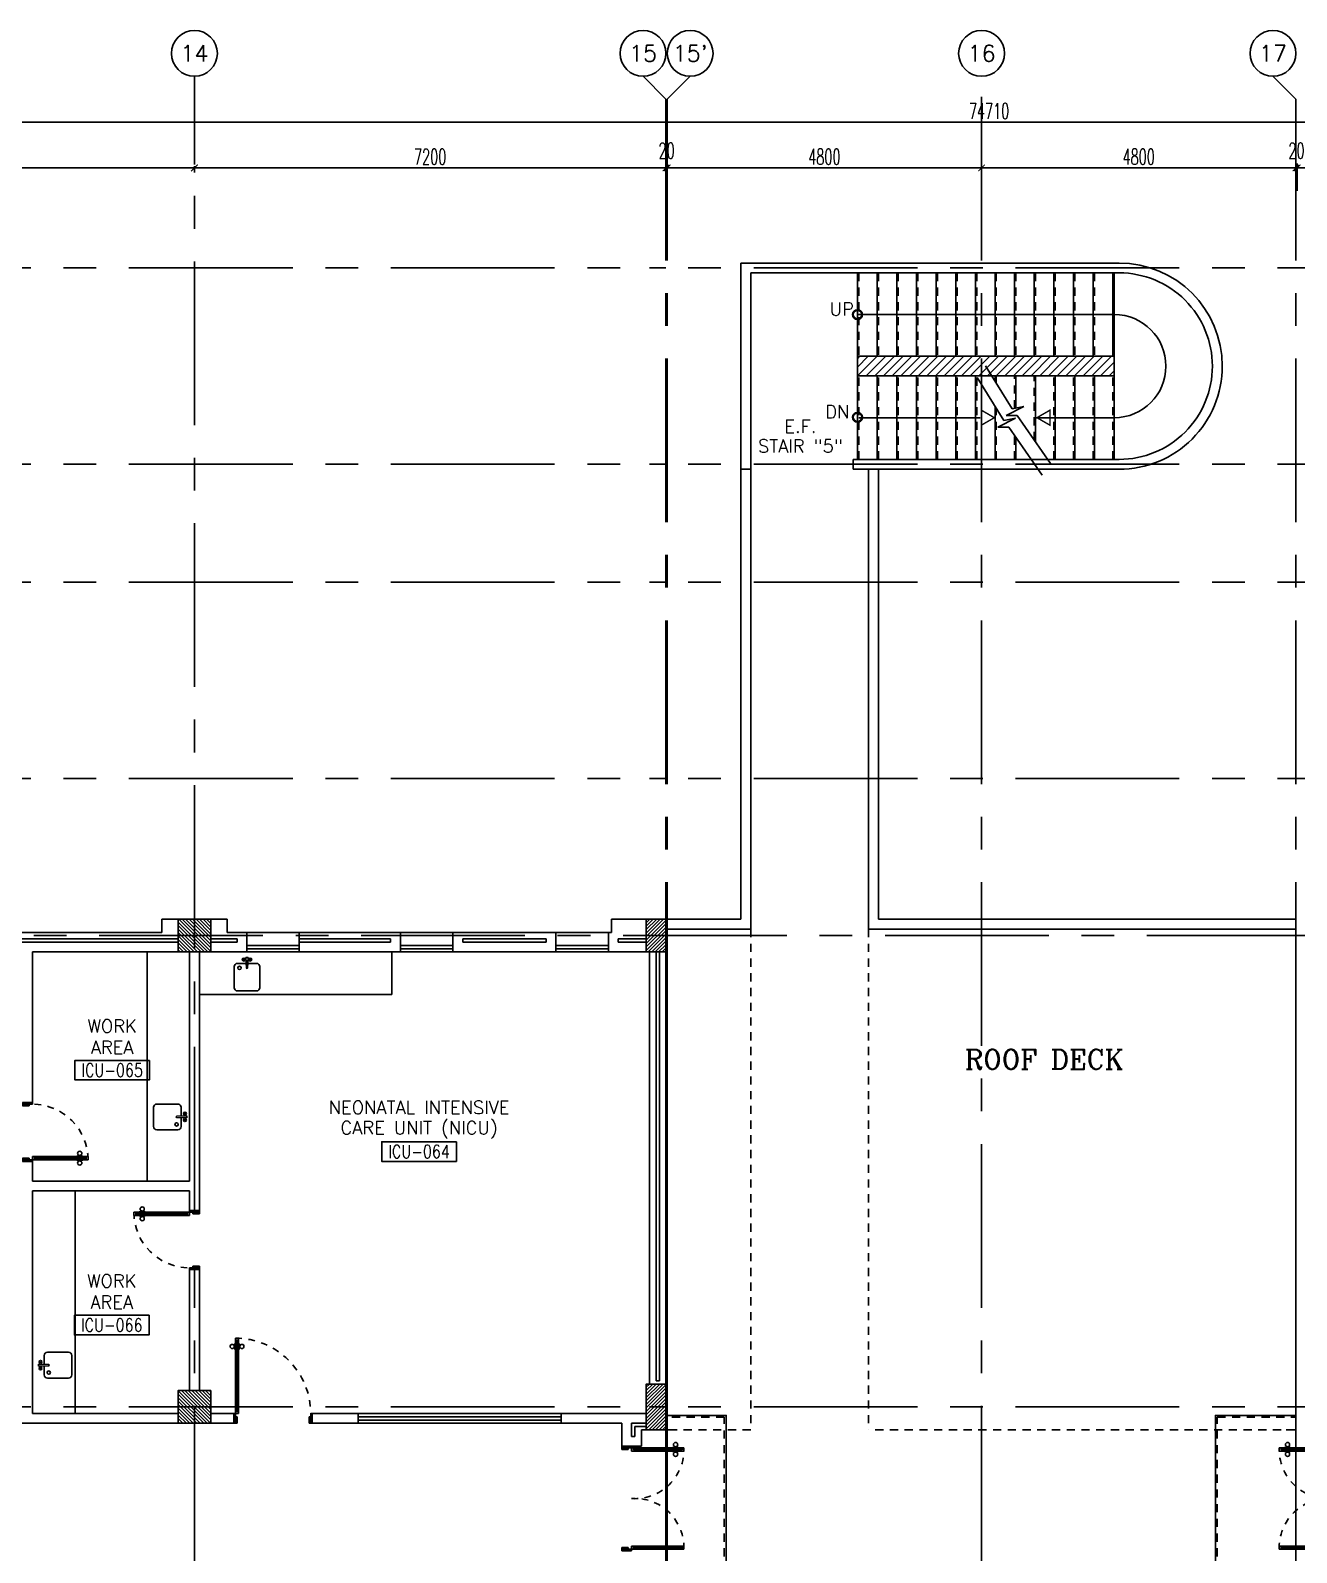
# Model space of a CAD drawing. Extents: x 276011.4 to 276105.3, y 57291.9 to 57371.4.
# Drawn here: x 276043.07 to 276062.41, y 57348.16 to 57371.41 of the extents above; entities that cross this region are included whole.
import ezdxf
from ezdxf.enums import TextEntityAlignment as Align

# ---------------------------------------------------------------- set-up
doc = ezdxf.new("R2010")
doc.units = 0
doc.header["$MEASUREMENT"] = 0
doc.header["$PDMODE"] = 34
for name, pattern in [('CENTERX2', [4, 2.5, -0.5, 0.5, -0.5]), ('HIDDEN', [0.375, 0.25, -0.125]), ('HIDDEN2', [0.1875, 0.125, -0.0625])]:
    doc.linetypes.add(name, pattern=pattern)
doc.layers.get('0').update_dxf_attribs({"linetype": 'CONTINUOUS'})
doc.layers.get('DEFPOINTS').update_dxf_attribs({"linetype": 'CONTINUOUS'})
for name, color, linetype in [('AX-CR', 2, 'CONTINUOUS'), ('AX-DIM', 4, 'CONTINUOUS'), ('AX-TXT', 2, 'CONTINUOUS'), ('AXES', 11, 'CENTERX2'), ('COL', 5, 'CONTINUOUS'), ('DOOR', 7, 'CONTINUOUS'), ('HAT', 8, 'CONTINUOUS'), ('Hatch', 11, 'CONTINUOUS'), ('HIDDEN', 9, 'HIDDEN2'), ('INSUL', 4, 'CONTINUOUS'), ('NON-MEDICAL', 5, 'CONTINUOUS'), ('RM-BOX', 4, 'CONTINUOUS'), ('RM-NAME', 2, 'CONTINUOUS'), ('RM-NO', 2, 'CONTINUOUS'), ('ROOF', 7, 'CONTINUOUS'), ('STR', 5, 'CONTINUOUS'), ('WALL', 2, 'CONTINUOUS'), ('WIN', 3, 'CONTINUOUS')]:
    doc.layers.add(name, color=color, linetype=linetype)
doc.styles.add('ROMANC', font='romanc', dxfattribs={"height": 0.1})
doc.styles.add('ROMANS', font='ROMANS.shx', dxfattribs={"width": 0.6})
doc.dimstyles.new('STANDARD in', dxfattribs={"dimtxt": 0.24, "dimasz": 0.1, "dimexe": 0.07, "dimexo": 0.05, "dimgap": 0.05, "dimtad": 1, "dimdec": 0, "dimlfac": 1000, "dimzin": 0, "dimdsep": 46, "dimtxsty": 'ROMANS', "dimblk": 'ARCHTICK', "dimcen": 0.05, "dimdle": 0.05, "dimclrd": 4, "dimclre": 4, "dimclrt": 2, "dimadec": 0, "dimazin": 0, "dimtfac": 1, "dimtdec": 0, "dimtmove": 2, "dimatfit": 3, "dimfxl": 0, "dimtolj": 1, "dimtzin": 0, "dimarcsym": 0})

# ---------------------------------------------------------------- blocks, each defined once
blk = doc.blocks.new('*X584')
at = {"color": 0}
for p, q in [((80579, 169940), (81029, 170390)), ((80579, 169993), (80976, 170390)), ((80579, 170046), (80923, 170390)), ((80579, 170099), (80870, 170390)), ((80579, 170152), (80817, 170390)), ((80579, 170205), (80764, 170390)), ((80579, 170258), (80711, 170390)), ((80579, 170311), (80658, 170390)), ((80579, 170364), (80605, 170390)), ((80582, 169890), (81079, 170387)), ((80635, 169890), (81079, 170334)), ((80688, 169890), (81079, 170281)), ((80741, 169890), (81079, 170228)), ((80794, 169890), (81079, 170175)), ((80847, 169890), (81079, 170122)), ((80900, 169890), (81079, 170069)), ((80953, 169890), (81079, 170016)), ((81006, 169890), (81079, 169963)), ((81059, 169890), (81079, 169910))]:
    blk.add_line(p, q, dxfattribs=at)
blk = doc.blocks.new('*X583')
at = {"color": 0}
for p, q in [((80579, 177099), (81070, 177590)), ((80579, 177152), (81017, 177590)), ((80579, 177205), (80964, 177590)), ((80579, 177258), (80911, 177590)), ((80579, 177311), (80858, 177590)), ((80579, 177364), (80804, 177590)), ((80579, 177417), (80751, 177590)), ((80579, 177471), (80698, 177590)), ((80579, 177524), (80645, 177590)), ((80579, 177577), (80592, 177590)), ((80623, 177090), (81079, 177546)), ((80676, 177090), (81079, 177493)), ((80729, 177090), (81079, 177440)), ((80782, 177090), (81079, 177387)), ((80835, 177090), (81079, 177334)), ((80888, 177090), (81079, 177281)), ((80941, 177090), (81079, 177228)), ((80994, 177090), (81079, 177175)), ((81047, 177090), (81079, 177122))]:
    blk.add_line(p, q, dxfattribs=at)
blk = doc.blocks.new('COL50')
at = {"layer": 'COL'}
blk.add_lwpolyline([(-250, 250), (-250, -250), (250, -250), (250, 250)], close=True, dxfattribs=at)
blk = doc.blocks.new('AXU')
at = {"layer": 'AX-CR'}
blk.add_circle((0, 350), 350, dxfattribs=at)
at = {"layer": 'AX-TXT', "style": 'ROMANS'}
blk.add_attdef('AX', text='', height=250, dxfattribs=at).set_placement((0, 350), align=Align.MIDDLE)
blk = doc.blocks.new('RM1')
at = {"layer": 'RM-BOX'}
blk.add_lwpolyline([(570, -200), (-570, -200), (-570, -500), (570, -500)], close=True, dxfattribs=at)
at = {"layer": 'RM-NAME', "style": 'ROMANS'}
for tag, p in [('ROOMNAME1', (0, 324)), ('ROOMNAME2', (0, 0))]:
    blk.add_attdef(tag, text='', height=200, dxfattribs=at).set_placement(p, align=Align.MIDDLE)
at = {"layer": 'RM-NO', "style": 'ROMANS', "width": 0.8}
blk.add_attdef('ROOMNO', text='', height=200, dxfattribs=at).set_placement((0, -350), align=Align.MIDDLE)
blk = doc.blocks.new('_ARCHTICK')
at = {"color": 0, "linetype": 'ByBlock', "const_width": 0.15}
blk.add_lwpolyline([(-0.5, -0.5), (0.5, 0.5)], dxfattribs=at)
blk = doc.blocks.new('*D649')
at = {"layer": 'AX-DIM', "color": 4, "lineweight": -2, "ltscale": 0.3}
for p, q in [((276038.375, 57369.361), (276038.375, 57369.381)), ((276045.575, 57369.361), (276045.575, 57369.381)), ((276038.325, 57369.311), (276045.625, 57369.311))]:
    blk.add_line(p, q, dxfattribs=at)
at = {"layer": 'DEFPOINTS', "color": 0, "ltscale": 0.3}
for p in [(276038.375, 57369.311), (276045.575, 57369.311), (276045.575, 57369.311)]:
    blk.add_point(p, dxfattribs=at)
at = {"layer": 'AX-DIM', "color": 4, "lineweight": -2, "ltscale": 0.3, "xscale": 0.1, "yscale": 0.1, "zscale": 0.1, "rotation": 180}
blk.add_blockref('_ARCHTICK', (276038.375, 57369.311), dxfattribs=at)
at = {"layer": 'AX-DIM', "color": 4, "lineweight": -2, "ltscale": 0.3, "xscale": 0.1, "yscale": 0.1, "zscale": 0.1}
blk.add_blockref('_ARCHTICK', (276045.575, 57369.311), dxfattribs=at)
at = {"layer": 'AX-DIM', "color": 2, "ltscale": 0.3, "insert": (276041.975, 57369.481), "char_height": 0.24, "attachment_point": 5, "style": 'ROMANS'}
blk.add_mtext('\\A1;7200', dxfattribs=at)
blk = doc.blocks.new('*D650')
at = {"layer": 'AX-DIM', "color": 4, "lineweight": -2, "ltscale": 0.3}
for p, q in [((276045.525, 57369.311), (276052.825, 57369.311)), ((276045.575, 57369.337), (276045.575, 57369.241)), ((276052.775, 57369.337), (276052.775, 57369.241))]:
    blk.add_line(p, q, dxfattribs=at)
at = {"layer": 'DEFPOINTS', "color": 0, "ltscale": 0.3}
for p in [(276045.575, 57369.387), (276052.775, 57369.387), (276052.775, 57369.311)]:
    blk.add_point(p, dxfattribs=at)
at = {"layer": 'AX-DIM', "color": 4, "lineweight": -2, "ltscale": 0.3, "xscale": 0.1, "yscale": 0.1, "zscale": 0.1, "rotation": 180}
blk.add_blockref('_ARCHTICK', (276045.575, 57369.311), dxfattribs=at)
at = {"layer": 'AX-DIM', "color": 4, "lineweight": -2, "ltscale": 0.3, "xscale": 0.1, "yscale": 0.1, "zscale": 0.1}
blk.add_blockref('_ARCHTICK', (276052.775, 57369.311), dxfattribs=at)
at = {"layer": 'AX-DIM', "color": 2, "ltscale": 0.3, "insert": (276049.175, 57369.481), "char_height": 0.24, "attachment_point": 5, "style": 'ROMANS'}
blk.add_mtext('\\A1;7200', dxfattribs=at)
blk = doc.blocks.new('*D651')
at = {"layer": 'AX-DIM', "color": 4, "lineweight": -2, "ltscale": 0.3}
for p, q in [((276020.355, 57365.405), (276020.355, 57370.081)), ((276095.065, 57357.883), (276095.065, 57370.081)), ((276020.305, 57370.011), (276095.115, 57370.011))]:
    blk.add_line(p, q, dxfattribs=at)
at = {"layer": 'DEFPOINTS', "color": 0, "ltscale": 0.3}
for p in [(276095.065, 57370.011), (276020.355, 57365.355), (276095.065, 57357.833)]:
    blk.add_point(p, dxfattribs=at)
at = {"layer": 'AX-DIM', "color": 4, "lineweight": -2, "ltscale": 0.3, "xscale": 0.1, "yscale": 0.1, "zscale": 0.1, "rotation": 180}
blk.add_blockref('_ARCHTICK', (276020.355, 57370.011), dxfattribs=at)
at = {"layer": 'AX-DIM', "color": 4, "lineweight": -2, "ltscale": 0.3, "xscale": 0.1, "yscale": 0.1, "zscale": 0.1}
blk.add_blockref('_ARCHTICK', (276095.065, 57370.011), dxfattribs=at)
at = {"layer": 'AX-DIM', "color": 2, "ltscale": 0.3, "insert": (276057.71, 57370.181), "char_height": 0.24, "attachment_point": 5, "style": 'ROMANS'}
blk.add_mtext('\\A1;74710', dxfattribs=at)
blk = doc.blocks.new('*D674')
at = {"layer": 'AX-DIM', "color": 4, "lineweight": -2, "ltscale": 0.3}
for p, q in [((276062.415, 57368.961), (276062.415, 57369.381)), ((276069.615, 57368.961), (276069.615, 57369.381)), ((276062.365, 57369.311), (276069.665, 57369.311))]:
    blk.add_line(p, q, dxfattribs=at)
at = {"layer": 'DEFPOINTS', "color": 0, "ltscale": 0.3}
for p in [(276069.615, 57369.311), (276062.415, 57368.911), (276069.615, 57368.911)]:
    blk.add_point(p, dxfattribs=at)
at = {"layer": 'AX-DIM', "color": 4, "lineweight": -2, "ltscale": 0.3, "xscale": 0.1, "yscale": 0.1, "zscale": 0.1, "rotation": 180}
blk.add_blockref('_ARCHTICK', (276062.415, 57369.311), dxfattribs=at)
at = {"layer": 'AX-DIM', "color": 4, "lineweight": -2, "ltscale": 0.3, "xscale": 0.1, "yscale": 0.1, "zscale": 0.1}
blk.add_blockref('_ARCHTICK', (276069.615, 57369.311), dxfattribs=at)
at = {"layer": 'AX-DIM', "color": 2, "ltscale": 0.3, "insert": (276066.015, 57369.481), "char_height": 0.24, "attachment_point": 5, "style": 'ROMANS'}
blk.add_mtext('\\A1;7200', dxfattribs=at)
blk = doc.blocks.new('*D675')
at = {"layer": 'AX-DIM', "color": 4, "lineweight": -2, "ltscale": 0.3}
for p, q in [((276057.595, 57368.961), (276057.595, 57369.381)), ((276062.395, 57368.961), (276062.395, 57369.381)), ((276057.545, 57369.311), (276062.445, 57369.311))]:
    blk.add_line(p, q, dxfattribs=at)
at = {"layer": 'DEFPOINTS', "color": 0, "ltscale": 0.3}
for p in [(276062.395, 57369.311), (276057.595, 57368.911), (276062.395, 57368.911)]:
    blk.add_point(p, dxfattribs=at)
at = {"layer": 'AX-DIM', "color": 4, "lineweight": -2, "ltscale": 0.3, "xscale": 0.1, "yscale": 0.1, "zscale": 0.1, "rotation": 180}
blk.add_blockref('_ARCHTICK', (276057.595, 57369.311), dxfattribs=at)
at = {"layer": 'AX-DIM', "color": 4, "lineweight": -2, "ltscale": 0.3, "xscale": 0.1, "yscale": 0.1, "zscale": 0.1}
blk.add_blockref('_ARCHTICK', (276062.395, 57369.311), dxfattribs=at)
at = {"layer": 'AX-DIM', "color": 2, "ltscale": 0.3, "insert": (276059.995, 57369.481), "char_height": 0.24, "attachment_point": 5, "style": 'ROMANS'}
blk.add_mtext('\\A1;4800', dxfattribs=at)
blk = doc.blocks.new('*D676')
at = {"layer": 'AX-DIM', "color": 4, "lineweight": -2, "ltscale": 0.3}
for p, q in [((276062.395, 57368.961), (276062.395, 57369.381)), ((276062.415, 57368.961), (276062.415, 57369.381)), ((276062.395, 57369.311), (276062.295, 57369.311)), ((276062.395, 57369.311), (276062.415, 57369.311)), ((276062.415, 57369.311), (276062.515, 57369.311))]:
    blk.add_line(p, q, dxfattribs=at)
at = {"layer": 'DEFPOINTS', "color": 0, "ltscale": 0.3}
for p in [(276062.415, 57369.311), (276062.395, 57368.911), (276062.415, 57368.911)]:
    blk.add_point(p, dxfattribs=at)
at = {"layer": 'AX-DIM', "color": 4, "lineweight": -2, "ltscale": 0.3, "xscale": 0.1, "yscale": 0.1, "zscale": 0.1}
blk.add_blockref('_ARCHTICK', (276062.395, 57369.311), dxfattribs=at)
at = {"layer": 'AX-DIM', "color": 4, "lineweight": -2, "ltscale": 0.3, "xscale": 0.1, "yscale": 0.1, "zscale": 0.1, "rotation": 180}
blk.add_blockref('_ARCHTICK', (276062.415, 57369.311), dxfattribs=at)
at = {"layer": 'AX-DIM', "color": 2, "ltscale": 0.3, "insert": (276062.405, 57369.576), "char_height": 0.24, "attachment_point": 5, "style": 'ROMANS'}
blk.add_mtext('\\A1;20', dxfattribs=at)
blk = doc.blocks.new('DOOR90')
at = {"layer": 'DOOR', "color": 0, "linetype": 'ByBlock'}
for p, q in [((-150, 0), (-150, -25)), ((-150, 0), (0, 0)), ((0, -50), (0, 0)), ((-1000, -25), (-1000, -75)), ((-1000, -75), (-1000, -25)), ((-950, -25), (-1000, -25)), ((-950, -75), (-1000, -75)), ((-970, -42), (-970, -58)), ((-950, -42), (-970, -42)), ((-950, -58), (-970, -58)), ((-950, -25), (-950, -42)), ((-950, -58), (-950, -75)), ((-918, -25), (-918, -18)), ((-828, -18), (-918, -18)), ((-918, -75), (-918, -82)), ((-828, -82), (-918, -82)), ((-905, -18), (-905, -9)), ((-905, -9), (-840, -9)), ((-905, -18), (-840, -18)), ((-905, -82), (-905, -91)), ((-905, -82), (-840, -82)), ((-905, -91), (-840, -91)), ((-840, -18), (-840, -9)), ((-840, -82), (-840, -91)), ((-828, -25), (-828, -18)), ((-828, -75), (-828, -82)), ((-200, -42), (-200, -25)), ((-200, -25), (-150, -25)), ((-180, -42), (-200, -42)), ((-200, -75), (-200, -58)), ((-200, -58), (-180, -58)), ((-150, -75), (-200, -75)), ((-180, -58), (-180, -42)), ((-150, -75), (-150, -25)), ((-150, -25), (-100, -25)), ((-100, -25), (-100, -50)), ((-100, -50), (0, -50)), ((-150, -900), (-150, -875)), ((-150, -875), (-100, -875)), ((0, -900), (-150, -900)), ((-150, -900), (0, -900)), ((-100, -850), (0, -850)), ((-100, -875), (-100, -850)), ((0, -850), (0, -900))]:
    blk.add_line(p, q, dxfattribs=at)
at = {"layer": 'DOOR', "color": 9, "linetype": 'ByBlock'}
for p, q in [((0, -50), (-114, 0)), ((0, -50), (-40, 0)), ((0, -50), (-100, -37)), ((0, -850), (-114, -900)), ((0, -850), (-100, -863)), ((0, -850), (-40, -900))]:
    blk.add_line(p, q, dxfattribs=at)
at = {"layer": 'DOOR', "linetype": 'ByBlock'}
for p, q in [((-200, -25), (-950, -25)), ((-200, -42), (-950, -42)), ((-200, -58), (-950, -58)), ((-950, -75), (-200, -75))]:
    blk.add_line(p, q, dxfattribs=at)
at = {"layer": 'DOOR', "color": 0, "linetype": 'ByBlock'}
for centre in [(-873, 24), (-873, -124)]:
    blk.add_circle(centre, 32.4, dxfattribs=at)
at = {"layer": 'DOOR', "color": 9, "linetype": 'ByBlock'}
for centre, radius, start, end in [((0, -50), 154, 161.1053, 166.2858), ((0, -50), 134, 158.1598, 169.28), ((0, -50), 94.4, 148.0182, 180), ((0, -50), 74.4, 137.7764, 180), ((0, -50), 114, 154.0838, 167.3774), ((0, -50), 54.4, 113.2074, 180), ((0, -50), 34.4, 90, 180), ((0, -50), 14.4, 90, 180), ((0, -850), 154, 193.7142, 198.8947), ((0, -850), 134, 190.72, 201.8402), ((0, -850), 94.4, 180, 211.9818), ((0, -850), 74.4, 180, 222.2236), ((0, -850), 54.4, 180, 246.7926), ((0, -850), 34.4, 180, 270), ((0, -850), 14.4, 180, 270)]:
    blk.add_arc(centre, radius, start, end, dxfattribs=at)
at = {"layer": 'DOOR', "linetype": 'HIDDEN', "ltscale": 0.5}
blk.add_arc((-150, -25), 850, 180, 270, dxfattribs=at)
blk = doc.blocks.new('*D708')
at = {"layer": 'AX-DIM', "color": 4, "lineweight": -2, "ltscale": 0.3}
for p, q in [((276052.795, 57368.961), (276052.795, 57369.381)), ((276057.595, 57368.961), (276057.595, 57369.381)), ((276057.645, 57369.311), (276052.745, 57369.311))]:
    blk.add_line(p, q, dxfattribs=at)
at = {"layer": 'DEFPOINTS', "color": 0, "ltscale": 0.3}
for p in [(276052.795, 57369.311), (276052.795, 57368.911), (276057.595, 57368.911)]:
    blk.add_point(p, dxfattribs=at)
at = {"layer": 'AX-DIM', "color": 4, "lineweight": -2, "ltscale": 0.3, "xscale": 0.1, "yscale": 0.1, "zscale": 0.1, "rotation": 180}
blk.add_blockref('_ARCHTICK', (276052.795, 57369.311), dxfattribs=at)
at = {"layer": 'AX-DIM', "color": 4, "lineweight": -2, "ltscale": 0.3, "xscale": 0.1, "yscale": 0.1, "zscale": 0.1}
blk.add_blockref('_ARCHTICK', (276057.595, 57369.311), dxfattribs=at)
at = {"layer": 'AX-DIM', "color": 2, "ltscale": 0.3, "insert": (276055.195, 57369.481), "char_height": 0.24, "attachment_point": 5, "style": 'ROMANS'}
blk.add_mtext('\\A1;4800', dxfattribs=at)
blk = doc.blocks.new('*D709')
at = {"layer": 'AX-DIM', "color": 4, "lineweight": -2, "ltscale": 0.3}
for p, q in [((276052.775, 57369.283), (276052.775, 57369.381)), ((276052.795, 57369.283), (276052.795, 57369.381)), ((276052.775, 57369.311), (276052.675, 57369.311)), ((276052.775, 57369.311), (276052.795, 57369.311)), ((276052.795, 57369.311), (276052.895, 57369.311))]:
    blk.add_line(p, q, dxfattribs=at)
at = {"layer": 'DEFPOINTS', "color": 0, "ltscale": 0.3}
for p in [(276052.775, 57369.233), (276052.795, 57369.311), (276052.795, 57369.233)]:
    blk.add_point(p, dxfattribs=at)
at = {"layer": 'AX-DIM', "color": 4, "lineweight": -2, "ltscale": 0.3, "xscale": 0.1, "yscale": 0.1, "zscale": 0.1}
blk.add_blockref('_ARCHTICK', (276052.775, 57369.311), dxfattribs=at)
at = {"layer": 'AX-DIM', "color": 4, "lineweight": -2, "ltscale": 0.3, "xscale": 0.1, "yscale": 0.1, "zscale": 0.1, "rotation": 180}
blk.add_blockref('_ARCHTICK', (276052.795, 57369.311), dxfattribs=at)
at = {"layer": 'AX-DIM', "color": 2, "ltscale": 0.3, "insert": (276052.785, 57369.576), "char_height": 0.24, "attachment_point": 5, "style": 'ROMANS'}
blk.add_mtext('\\A1;20', dxfattribs=at)
blk = doc.blocks.new('C11')
at = {"layer": 'HAT'}
h = blk.add_hatch(dxfattribs=at)
h.set_pattern_fill('ANSI31', color=256, scale=300, style=0)
h.set_pattern_definition([(45, (-248556.182, -75061.005), (-26.5165043, 26.5165043), [])])
h.paths.add_polyline_path([(300, 700), (0, 700), (0, 350), (300, 350)])
h.paths.add_polyline_path([(300, 350), (0, 350), (0, 0), (300, 0)])
at = {"layer": 'COL'}
blk.add_lwpolyline([(300, 700), (300, 0), (0, 0), (0, 700)], close=True, dxfattribs=at)
blk = doc.blocks.new('C-300')
at = {"layer": 'HAT', "linetype": 'ByBlock', "ltscale": 0.3}
h = blk.add_hatch(dxfattribs=at)
h.set_pattern_fill('ANSI31', color=8, scale=300, style=0)
h.set_pattern_definition([(45, (-258496.182, -82361.005), (-26.5165043, 26.5165043), [])])
h.paths.add_polyline_path([(300, 500), (0, 500), (0, 250), (300, 250)])
h.paths.add_polyline_path([(300, 250), (0, 250), (0, 0), (300, 0)])
at = {"layer": 'COL'}
blk.add_lwpolyline([(0, 500), (300, 500), (300, 0), (0, 0)], close=True, dxfattribs=at)
blk = doc.blocks.new('A$C1DFA4FE8')
at = {"layer": 'DOOR', "color": 0, "linetype": 'ByBlock'}
for p, q in [((0, 1631), (0, 1581)), ((0, 1581), (0, 1631)), ((50, 1631), (0, 1631)), ((50, 1631), (50, 1614)), ((750, 1614), (750, 1631)), ((750, 1631), (800, 1631)), ((950, 1656), (800, 1656)), ((800, 1656), (800, 1631)), ((800, 1581), (800, 1631)), ((800, 1631), (850, 1631)), ((850, 1631), (850, 1606)), ((950, 1606), (950, 1656)), ((50, 1581), (0, 1581)), ((30, 1614), (30, 1598)), ((50, 1614), (30, 1614)), ((50, 1598), (30, 1598)), ((50, 1598), (50, 1581)), ((770, 1614), (750, 1614)), ((750, 1581), (750, 1598)), ((750, 1598), (770, 1598)), ((800, 1581), (750, 1581)), ((770, 1598), (770, 1614)), ((850, 1606), (950, 1606)), ((0, 81), (0, 131)), ((0, 131), (0, 81)), ((50, 131), (0, 131)), ((50, 81), (0, 81)), ((30, 98), (30, 114)), ((50, 114), (30, 114)), ((50, 98), (30, 98)), ((50, 114), (50, 131)), ((50, 81), (50, 98)), ((83, 131), (83, 138)), ((173, 138), (83, 138)), ((83, 81), (83, 74)), ((173, 74), (83, 74)), ((95, 138), (95, 147)), ((95, 147), (160, 147)), ((95, 138), (160, 138)), ((95, 74), (95, 65)), ((95, 74), (160, 74)), ((95, 65), (160, 65)), ((160, 138), (160, 147)), ((160, 74), (160, 65)), ((173, 131), (173, 138)), ((173, 81), (173, 74)), ((750, 131), (750, 114)), ((800, 131), (750, 131)), ((750, 114), (770, 114)), ((750, 98), (750, 81)), ((770, 98), (750, 98)), ((750, 81), (800, 81)), ((770, 114), (770, 98)), ((800, 131), (800, 81)), ((800, 56), (800, 81)), ((800, 81), (850, 81)), ((950, 56), (800, 56)), ((850, 106), (950, 106)), ((850, 81), (850, 106)), ((950, 106), (950, 56))]:
    blk.add_line(p, q, dxfattribs=at)
at = {"layer": 'DOOR', "linetype": 'ByBlock'}
for p, q in [((750, 1631), (50, 1631)), ((750, 1614), (50, 1614)), ((750, 1598), (50, 1598)), ((50, 1581), (750, 1581)), ((50, 131), (750, 131)), ((750, 114), (50, 114)), ((750, 98), (50, 98)), ((750, 81), (50, 81))]:
    blk.add_line(p, q, dxfattribs=at)
at = {"layer": 'DOOR', "color": 9, "linetype": 'ByBlock'}
for p, q in [((950, 1606), (837, 1656)), ((950, 1606), (910, 1656)), ((950, 1606), (850, 1619)), ((950, 106), (837, 56)), ((950, 106), (850, 93)), ((950, 106), (910, 56))]:
    blk.add_line(p, q, dxfattribs=at)
at = {"layer": 'DOOR', "color": 0, "linetype": 'ByBlock'}
for centre in [(128, 179), (128, 32)]:
    blk.add_circle(centre, 32.4, dxfattribs=at)
at = {"layer": 'DOOR', "linetype": 'HIDDEN', "ltscale": 0.5}
for centre, start, end in [((752, 1606), 178.0938, 273.7249), ((752, 106), 86.2751, 181.9062)]:
    blk.add_arc(centre, 752, start, end, dxfattribs=at)
at = {"layer": 'DOOR', "color": 9, "linetype": 'ByBlock'}
for centre, radius, start, end in [((950, 1606), 154, 161.1053, 166.2858), ((950, 1606), 134, 158.1598, 169.28), ((950, 1606), 114, 154.0838, 167.3774), ((950, 1606), 94.4, 148.0182, 180), ((950, 1606), 74.4, 137.7764, 180), ((950, 1606), 54.4, 113.2074, 180), ((950, 1606), 34.4, 90, 180), ((950, 1606), 14.4, 90, 180), ((950, 106), 154, 193.7142, 198.8947), ((950, 106), 134, 190.72, 201.8402), ((950, 106), 114, 192.6226, 205.9162), ((950, 106), 94.4, 180, 211.9818), ((950, 106), 74.4, 180, 222.2236), ((950, 106), 54.4, 180, 246.7926), ((950, 106), 34.4, 180, 270), ((950, 106), 14.4, 180, 270)]:
    blk.add_arc(centre, radius, start, end, dxfattribs=at)
blk = doc.blocks.new('DOOR100')
at = {"layer": 'DOOR', "color": 0, "linetype": 'ByBlock'}
for p, q in [((-82, 1205), (-91, 1205)), ((-91, 1205), (-91, 1140)), ((-75, 1218), (-82, 1218)), ((-82, 1128), (-82, 1218)), ((-82, 1205), (-82, 1140)), ((-25, 1300), (-75, 1300)), ((-75, 1300), (-25, 1300)), ((-75, 1250), (-75, 1300)), ((-58, 1250), (-75, 1250)), ((-42, 1270), (-58, 1270)), ((-58, 1250), (-58, 1270)), ((-42, 1250), (-42, 1270)), ((-25, 1250), (-42, 1250)), ((-25, 1250), (-25, 1300)), ((-25, 1218), (-18, 1218)), ((-18, 1128), (-18, 1218)), ((-18, 1205), (-9, 1205)), ((-18, 1205), (-18, 1140)), ((-9, 1205), (-9, 1140)), ((-82, 1140), (-91, 1140)), ((-75, 1128), (-82, 1128)), ((-25, 1128), (-18, 1128)), ((-18, 1140), (-9, 1140)), ((-1200, 0), (-1200, 150)), ((-1200, 150), (-1175, 150)), ((-1200, 150), (-1200, 0)), ((-1150, 0), (-1200, 0)), ((-1175, 150), (-1175, 100)), ((-1175, 100), (-1150, 100)), ((-1150, 100), (-1150, 0)), ((-75, 200), (-58, 200)), ((-75, 150), (-75, 200)), ((-75, 150), (-25, 150)), ((-58, 200), (-58, 180)), ((-58, 180), (-42, 180)), ((-50, 100), (-50, 0)), ((-25, 100), (-50, 100)), ((-50, 0), (0, 0)), ((-42, 200), (-25, 200)), ((-42, 180), (-42, 200)), ((-25, 200), (-25, 150)), ((0, 150), (-25, 150)), ((-25, 150), (-25, 100)), ((0, 150), (0, 0))]:
    blk.add_line(p, q, dxfattribs=at)
at = {"layer": 'DOOR', "linetype": 'ByBlock'}
for p, q in [((-75, 1250), (-75, 200)), ((-58, 200), (-58, 1250)), ((-42, 200), (-42, 1250)), ((-25, 200), (-25, 1250)), ((0, 0), (0, 150))]:
    blk.add_line(p, q, dxfattribs=at)
at = {"layer": 'DOOR', "color": 9, "linetype": 'ByBlock'}
for p, q in [((-1150, 0), (-1200, 114)), ((-1150, 0), (-1200, 40)), ((-1150, 0), (-1163, 100)), ((-50, 0), (0, 114)), ((-50, 0), (-37, 100)), ((-50, 0), (0, 40))]:
    blk.add_line(p, q, dxfattribs=at)
at = {"layer": 'DOOR', "color": 0, "linetype": 'ByBlock'}
for centre in [(-124, 1173), (24, 1173)]:
    blk.add_circle(centre, 32.4, dxfattribs=at)
at = {"layer": 'DOOR', "linetype": 'HIDDEN', "ltscale": 0.5}
blk.add_arc((-25, 150), 1150, 90, 180.0001, dxfattribs=at)
at = {"layer": 'DOOR', "color": 9, "linetype": 'ByBlock'}
for centre, radius, start, end in [((-1150, 0), 154, 103.7142, 108.8947), ((-1150, 0), 134, 100.72, 111.8402), ((-1150, 0), 94.4, 90, 121.9818), ((-1150, 0), 74.4, 90, 132.2236), ((-1150, 0), 54.4, 90, 156.7926), ((-1150, 0), 34.4, 90, 180), ((-1150, 0), 14.4, 90, 180), ((-50, 0), 94.4, 58.0182, 90), ((-50, 0), 74.4, 47.7764, 90), ((-50, 0), 54.4, 23.2074, 90), ((-50, 0), 34.4, 0, 90), ((-50, 0), 14.4, 0, 90), ((-50, 0), 134, 68.1598, 79.28), ((-50, 0), 114, 64.0838, 77.3774), ((-50, 0), 154, 71.1053, 76.2858)]:
    blk.add_arc(centre, radius, start, end, dxfattribs=at)

msp = doc.modelspace()

# ---------------------------------------------------------------- hatches: boundary and pattern name
at = {"layer": 'Hatch', "linetype": 'ByBlock', "ltscale": 0.3}
h = msp.add_hatch(dxfattribs=at)
h.set_pattern_fill('ANSI31', color=256, scale=0.75, style=0)
h.set_pattern_definition([(45, (0, 0), (-0.066291260736, 0.066291260736), [])])
h.paths.add_polyline_path([(276057.5955, 57366.4329), (276055.7007, 57366.4329), (276055.7007, 57366.1329), (276057.5955, 57366.1329)])
h.paths.add_polyline_path([(276059.6207, 57366.4329), (276057.5955, 57366.4329), (276057.5955, 57366.1329), (276059.6207, 57366.1329)])

# ---------------------------------------------------------------- linework, layer by layer
for p, q in [((276057.528, 57366.1086), (276057.9371, 57365.4534)), ((276057.6548, 57366.2869), (276058.0639, 57365.6316)), ((276058.2393, 57365.6667), (276057.9704, 57365.5263)), ((276058.0639, 57365.6316), (276058.2393, 57365.6667)), ((276058.1125, 57365.4885), (276057.8436, 57365.3481)), ((276057.9371, 57365.4534), (276058.1125, 57365.4885)), ((276057.9704, 57365.5263), (276058.1407, 57365.5263)), ((276058.1407, 57365.5263), (276058.6484, 57364.795)), ((276057.8436, 57365.3481), (276058.0139, 57365.3481)), ((276058.0139, 57365.3481), (276058.5217, 57364.6168))]:
    msp.add_line(p, q)
at = {"layer": 'AXES'}
for p, q in [((276045.5755, 57353.3829), (276045.5755, 57370.7113)), ((276052.7755, 57370.3613), (276052.4255, 57370.7113)), ((276052.7955, 57370.3613), (276053.1455, 57370.7113)), ((276057.5955, 57291.8986), (276057.5955, 57370.7113)), ((276062.3955, 57370.3613), (276062.0455, 57370.7113)), ((276052.7755, 57291.8986), (276052.7755, 57370.3613)), ((276052.7955, 57291.8986), (276052.7955, 57370.3613)), ((276062.3955, 57291.8986), (276062.3955, 57370.3613)), ((276036.5755, 57367.7829), (276052.7755, 57367.7829)), ((276104.6155, 57367.7829), (276052.5255, 57367.7829)), ((276036.5755, 57364.7829), (276052.7755, 57364.7829)), ((276104.6155, 57364.7829), (276052.5255, 57364.7829)), ((276036.5755, 57362.9829), (276052.7755, 57362.9829)), ((276104.6155, 57362.9829), (276052.5255, 57362.9829)), ((276036.5755, 57359.9829), (276052.7755, 57359.9829)), ((276104.6155, 57359.9829), (276052.5255, 57359.9829)), ((276032.1217, 57357.5829), (276104.6155, 57357.5829)), ((276045.5755, 57291.8986), (276045.5755, 57352.4829)), ((276036.5755, 57350.3829), (276052.7955, 57350.3829)), ((276104.6155, 57350.3829), (276052.5255, 57350.3829))]:
    msp.add_line(p, q, dxfattribs=at)
at = {"layer": 'COL'}
msp.add_lwpolyline([(276045.8255, 57357.3329), (276045.8255, 57357.8329), (276045.3255, 57357.8329), (276045.3255, 57357.3329)], close=True, dxfattribs=at)
at = {"layer": 'HIDDEN'}
for p, q in [((276054.0705, 57357.6829), (276054.0705, 57350.0329)), ((276055.8705, 57357.6829), (276055.8705, 57350.0329)), ((276054.0705, 57350.0329), (276052.7955, 57350.0329)), ((276062.3955, 57350.0329), (276055.8705, 57350.0329))]:
    msp.add_line(p, q, dxfattribs=at)
at = {"layer": 'INSUL'}
for p, q in [((276042.4967, 57357.5329), (276045.3255, 57357.5329)), ((276046.2255, 57357.5329), (276045.8255, 57357.5329)), ((276046.2255, 57357.4829), (276046.2255, 57357.5329)), ((276048.5717, 57357.5329), (276047.1755, 57357.5329)), ((276048.5717, 57357.5329), (276048.5717, 57357.4829)), ((276049.6717, 57357.5329), (276049.6717, 57357.4829)), ((276050.9467, 57357.5329), (276049.6717, 57357.5329)), ((276050.9467, 57357.5329), (276050.9467, 57357.4829)), ((276052.0467, 57357.5329), (276052.2755, 57357.5329)), ((276052.0467, 57357.5329), (276052.0467, 57357.4829)), ((276052.4788, 57357.5329), (276052.0467, 57357.5329)), ((276042.4967, 57357.4829), (276045.3255, 57357.4829)), ((276046.2255, 57357.4829), (276045.8255, 57357.4829)), ((276048.5717, 57357.4829), (276047.1755, 57357.4829)), ((276050.9467, 57357.4829), (276049.6717, 57357.4829)), ((276052.0467, 57357.4829), (276052.2755, 57357.4829)), ((276052.4788, 57357.4829), (276052.0467, 57357.4829)), ((276052.6255, 57350.7829), (276052.6255, 57357.3329)), ((276052.6755, 57350.7829), (276052.6755, 57357.3329)), ((276052.6755, 57350.7829), (276052.6255, 57350.7829)), ((276052.2505, 57350.1329), (276052.2505, 57349.9329)), ((276052.2505, 57350.1329), (276052.3005, 57350.1329)), ((276052.4755, 57350.1329), (276052.2505, 57350.1329)), ((276052.3005, 57350.0829), (276052.3005, 57349.9329)), ((276052.4755, 57350.0829), (276052.3005, 57350.0829)), ((276052.3005, 57349.9329), (276052.2505, 57349.9329))]:
    msp.add_line(p, q, dxfattribs=at)
at = {"layer": 'NON-MEDICAL'}
for p, q in [((276044.856, 57353.8329), (276044.856, 57357.3329)), ((276048.5887, 57356.6829), (276048.5887, 57357.3329)), ((276046.1817, 57356.7877), (276046.1817, 57357.1088)), ((276046.2316, 57357.1587), (276046.3681, 57357.1587)), ((276046.362, 57357.2469), (276046.3941, 57357.2469)), ((276046.362, 57357.2469), (276046.3681, 57357.0916)), ((276046.3941, 57357.2469), (276046.388, 57357.0916)), ((276046.388, 57357.1587), (276046.5245, 57357.1587)), ((276046.5744, 57357.1088), (276046.5744, 57356.7877)), ((276048.5887, 57356.6829), (276045.6505, 57356.6829)), ((276046.5245, 57356.7378), (276046.2316, 57356.7378)), ((276044.9524, 57354.9599), (276044.9524, 57354.667)), ((276045.3233, 57355.0098), (276045.0023, 57355.0098)), ((276045.3732, 57354.8235), (276045.3732, 57354.9599)), ((276045.4614, 57354.8295), (276045.3062, 57354.8235)), ((276045.4614, 57354.7975), (276045.3062, 57354.8035)), ((276045.3732, 57354.667), (276045.3732, 57354.8035)), ((276045.4614, 57354.7975), (276045.4614, 57354.8295)), ((276045.0023, 57354.6172), (276045.3233, 57354.6172)), ((276043.756, 57350.2829), (276043.756, 57353.6829)), ((276043.3318, 57351.2173), (276043.6528, 57351.2173)), ((276043.1937, 57351.037), (276043.349, 57351.0309)), ((276043.1937, 57351.0049), (276043.1937, 57351.037)), ((276043.1937, 57351.0049), (276043.349, 57351.011)), ((276043.2819, 57351.0309), (276043.2819, 57351.1674)), ((276043.2819, 57350.8745), (276043.2819, 57351.011)), ((276043.7027, 57351.1674), (276043.7027, 57350.8745)), ((276043.6528, 57350.8246), (276043.3318, 57350.8246))]:
    msp.add_line(p, q, dxfattribs=at)
for centre, radius in [((276046.2636, 57357.0892), 0.0255), ((276046.3283, 57357.2158), 0.0217), ((276046.3283, 57357.2158), 0.014), ((276046.4278, 57357.2158), 0.0217), ((276046.4278, 57357.2158), 0.014), ((276045.3038, 57354.699), 0.0255), ((276045.4303, 57354.8633), 0.0217), ((276045.4303, 57354.7637), 0.0217), ((276045.4303, 57354.8633), 0.014), ((276045.4303, 57354.7637), 0.014), ((276043.2248, 57351.0707), 0.0217), ((276043.2248, 57350.9712), 0.0217), ((276043.2248, 57351.0707), 0.014), ((276043.2248, 57350.9712), 0.014), ((276043.3513, 57350.9065), 0.0255)]:
    msp.add_circle(centre, radius, dxfattribs=at)
for centre, radius, start, end in [((276046.2316, 57357.1088), 0.0499, 90, 180), ((276046.378, 57357.0916), 0.00997, 180, 0), ((276046.5245, 57357.1088), 0.0499, 0, 90), ((276046.2316, 57356.7877), 0.0499, 180, 270), ((276046.5245, 57356.7877), 0.0499, 270, 0), ((276045.0023, 57354.9599), 0.0499, 90, 180), ((276045.3233, 57354.9599), 0.0499, 0, 90), ((276045.3062, 57354.8135), 0.00997, 90, 270), ((276045.0023, 57354.667), 0.0499, 180, 270), ((276045.3233, 57354.667), 0.0499, 270, 0), ((276043.3318, 57351.1674), 0.0499, 90, 180), ((276043.6528, 57351.1674), 0.0499, 0, 90), ((276043.349, 57351.021), 0.00997, 270, 90), ((276043.3318, 57350.8745), 0.0499, 180, 270), ((276043.6528, 57350.8745), 0.0499, 270, 0)]:
    msp.add_arc(centre, radius, start, end, dxfattribs=at)
at = {"layer": 'ROOF'}
for p, q in [((276053.9205, 57364.7079), (276053.9205, 57357.8329)), ((276054.0705, 57364.7079), (276054.0705, 57357.6829)), ((276055.8705, 57364.7079), (276055.8705, 57357.6829)), ((276056.0205, 57364.7079), (276056.0205, 57357.8329)), ((276052.7955, 57357.8329), (276053.9205, 57357.8329)), ((276056.0205, 57357.8329), (276062.3955, 57357.8329)), ((276062.3955, 57357.8329), (276062.3955, 57357.6829)), ((276052.7946, 57357.6829), (276054.0705, 57357.6829)), ((276055.8705, 57357.6829), (276062.3955, 57357.6829)), ((276062.3955, 57350.0329), (276062.3955, 57357.6329)), ((276052.7955, 57350.0329), (276052.7955, 57357.4829)), ((276052.7955, 57350.0329), (276052.9455, 57350.0329)), ((276062.2455, 57350.0329), (276062.3955, 57350.0329))]:
    msp.add_line(p, q, dxfattribs=at)
at = {"layer": 'STR'}
for p, q in [((276055.7007, 57367.7079), (276055.7007, 57366.4329)), ((276056.0007, 57367.7079), (276056.0007, 57366.4329)), ((276056.3007, 57367.7079), (276056.3007, 57366.4329)), ((276056.6007, 57367.7079), (276056.6007, 57366.4329)), ((276056.9007, 57367.7079), (276056.9007, 57366.4329)), ((276057.2007, 57367.7079), (276057.2007, 57366.4329)), ((276057.5007, 57367.7079), (276057.5007, 57366.4329)), ((276057.8007, 57367.7079), (276057.8007, 57366.4329)), ((276058.1007, 57367.7079), (276058.1007, 57366.4329)), ((276058.4007, 57367.7079), (276058.4007, 57366.4329)), ((276058.7007, 57367.7079), (276058.7007, 57366.4329)), ((276059.0007, 57367.7079), (276059.0007, 57366.4329)), ((276059.3007, 57367.7079), (276059.3007, 57366.4329)), ((276059.6007, 57367.7079), (276059.6007, 57366.4329)), ((276059.6207, 57367.7079), (276059.6207, 57366.4329)), ((276055.7007, 57367.0704), (276059.6231, 57367.0704)), ((276055.7007, 57364.8579), (276055.7007, 57366.1329)), ((276056.0007, 57364.8579), (276056.0007, 57366.1329)), ((276056.3007, 57364.8579), (276056.3007, 57366.1329)), ((276056.6007, 57364.8579), (276056.6007, 57366.1329)), ((276056.9007, 57364.8579), (276056.9007, 57366.1329)), ((276057.2007, 57364.8579), (276057.2007, 57366.1329)), ((276057.5007, 57364.8579), (276057.5007, 57366.1329)), ((276057.8007, 57366.0532), (276057.8007, 57366.1329)), ((276057.8207, 57366.0211), (276057.8207, 57366.1329)), ((276058.1207, 57365.643), (276058.1207, 57366.1329)), ((276058.4207, 57365.123), (276058.4207, 57366.1329)), ((276058.7207, 57364.8579), (276058.7207, 57366.1329)), ((276059.0207, 57364.8579), (276059.0207, 57366.1329)), ((276059.3207, 57364.8579), (276059.3207, 57366.1329)), ((276059.6207, 57364.8579), (276059.6207, 57366.1329)), ((276057.8007, 57364.8579), (276057.8007, 57365.6719)), ((276057.5756, 57365.4954), (276055.7207, 57365.4954)), ((276058.4207, 57365.4954), (276059.6231, 57365.4954)), ((276058.1207, 57364.8579), (276058.1207, 57365.1943))]:
    msp.add_line(p, q, dxfattribs=at)
at = {"layer": 'STR', "linetype": 'HIDDEN2'}
for p, q in [((276055.7207, 57367.7079), (276055.7207, 57366.4329)), ((276056.0207, 57367.7079), (276056.0207, 57366.4329)), ((276056.3207, 57367.7079), (276056.3207, 57366.4329)), ((276056.6207, 57367.7079), (276056.6207, 57366.4329)), ((276056.9207, 57367.7079), (276056.9207, 57366.4329)), ((276057.2207, 57367.7079), (276057.2207, 57366.4329)), ((276057.5207, 57367.7079), (276057.5207, 57366.4329)), ((276057.8207, 57367.7079), (276057.8207, 57366.4329)), ((276058.1207, 57367.7079), (276058.1207, 57366.4329)), ((276058.4207, 57367.7079), (276058.4207, 57366.4329)), ((276058.7207, 57367.7079), (276058.7207, 57366.4329)), ((276059.0207, 57367.7079), (276059.0207, 57366.4329)), ((276059.3207, 57367.7079), (276059.3207, 57366.4329)), ((276059.6007, 57367.7079), (276059.6007, 57366.4329)), ((276059.6207, 57367.7079), (276059.6207, 57366.4329)), ((276055.7207, 57364.8579), (276055.7207, 57366.1329)), ((276056.0207, 57364.8579), (276056.0207, 57366.1329)), ((276056.3207, 57364.8579), (276056.3207, 57366.1329)), ((276056.6207, 57364.8579), (276056.6207, 57366.1329)), ((276056.9207, 57364.8579), (276056.9207, 57366.1329)), ((276057.2207, 57364.8579), (276057.2207, 57366.1329)), ((276057.5207, 57364.8579), (276057.5207, 57366.1329)), ((276057.8007, 57366.0532), (276057.8007, 57366.1329)), ((276057.8207, 57366.0211), (276057.8207, 57366.1329)), ((276058.1007, 57365.639), (276058.1007, 57366.1329)), ((276058.4007, 57365.1518), (276058.4007, 57366.1329)), ((276058.7007, 57364.8579), (276058.7007, 57366.1329)), ((276059.0007, 57364.8579), (276059.0007, 57366.1329)), ((276059.3007, 57364.8579), (276059.3007, 57366.1329)), ((276059.6007, 57364.8579), (276059.6007, 57366.1329)), ((276057.8207, 57364.8579), (276057.8207, 57365.6399)), ((276058.1007, 57364.8579), (276058.1007, 57365.2231))]:
    msp.add_line(p, q, dxfattribs=at)
at = {"layer": 'STR', "const_width": 0.0215}
for points in [[(276057.5906, 57365.6109), (276057.5906, 57365.38), (276057.7906, 57365.4954)], [(276058.6414, 57365.6109), (276058.6414, 57365.38), (276058.4414, 57365.4954)]]:
    msp.add_lwpolyline(points, close=True, dxfattribs=at)
at = {"layer": 'STR'}
for points in [[(276052.7955, 57347.6188), (276053.6955, 57347.6188), (276053.6955, 57350.2538), (276052.7955, 57350.2538)], [(276062.3955, 57347.6188), (276061.1655, 57347.6188), (276061.1655, 57350.2538), (276062.3955, 57350.2538)]]:
    msp.add_lwpolyline(points, dxfattribs=at)
at = {"layer": 'STR', "linetype": 'HIDDEN2'}
for points in [[(276052.7955, 57347.6488), (276053.6655, 57347.6488), (276053.6655, 57350.2238), (276052.7955, 57350.2238)], [(276062.3955, 57347.6488), (276061.1955, 57347.6488), (276061.1955, 57350.2238), (276062.3955, 57350.2238)]]:
    msp.add_lwpolyline(points, dxfattribs=at)
at = {"layer": 'STR'}
for centre, radius in [((276055.7007, 57367.0704), 0.075), ((276055.7007, 57367.0704), 0.065), ((276055.7007, 57365.5012), 0.075), ((276055.7007, 57365.5012), 0.065)]:
    msp.add_circle(centre, radius, dxfattribs=at)
msp.add_arc((276059.6231, 57366.2829), 0.7875, 270, 90, dxfattribs=at)
at = {"layer": 'WALL'}
for p, q in [((276059.696, 57367.8579), (276053.9205, 57367.8579)), ((276053.9205, 57367.8579), (276053.9205, 57364.7079)), ((276059.696, 57367.7079), (276054.0705, 57367.7079)), ((276054.0705, 57367.7079), (276054.0705, 57364.7079)), ((276059.6207, 57366.4329), (276055.7007, 57366.4329)), ((276055.7007, 57366.4329), (276055.7007, 57366.1329)), ((276059.6207, 57366.1329), (276059.6207, 57366.4329)), ((276059.6207, 57366.1329), (276055.7007, 57366.1329)), ((276059.696, 57364.8579), (276055.635, 57364.8579)), ((276055.635, 57364.8579), (276055.635, 57364.7079)), ((276059.696, 57364.7079), (276055.635, 57364.7079)), ((276045.0755, 57357.6329), (276045.0755, 57357.8329)), ((276046.0755, 57357.8329), (276045.0755, 57357.8329)), ((276046.0755, 57357.6329), (276046.0755, 57357.8329)), ((276051.9467, 57357.8329), (276051.9467, 57357.6329)), ((276052.7755, 57357.8329), (276051.9467, 57357.8329)), ((276042.3467, 57357.6329), (276045.0755, 57357.6329)), ((276046.3755, 57357.6329), (276046.0755, 57357.6329)), ((276048.7217, 57357.6329), (276047.1755, 57357.6329)), ((276048.7217, 57357.6329), (276048.7217, 57357.3329)), ((276049.5217, 57357.6329), (276049.5217, 57357.3329)), ((276051.0967, 57357.6329), (276049.5217, 57357.6329)), ((276051.0967, 57357.6329), (276051.0967, 57357.3329)), ((276051.8967, 57357.6329), (276051.8967, 57357.3329)), ((276051.9467, 57357.6329), (276051.8967, 57357.6329)), ((276043.1005, 57355.0329), (276043.1005, 57357.3329)), ((276043.1005, 57357.3329), (276045.3255, 57357.3329)), ((276045.5005, 57353.8329), (276045.5005, 57357.3329)), ((276045.6505, 57353.3829), (276045.6505, 57357.3329)), ((276046.3755, 57357.3329), (276045.8255, 57357.3329)), ((276048.7217, 57357.3329), (276047.1755, 57357.3329)), ((276051.0967, 57357.3329), (276049.5217, 57357.3329)), ((276051.8967, 57357.3329), (276052.4255, 57357.3329)), ((276052.4788, 57357.3329), (276051.8967, 57357.3329)), ((276052.5255, 57350.7329), (276052.5255, 57357.3329)), ((276052.7755, 57350.7329), (276052.7755, 57357.3329)), ((276043.1005, 57353.8329), (276043.1005, 57354.1329)), ((276043.1005, 57350.2829), (276043.1005, 57353.6829)), ((276045.5005, 57353.3829), (276045.5005, 57353.6829)), ((276045.5005, 57350.6329), (276045.5005, 57352.4829)), ((276045.6505, 57350.6329), (276045.6505, 57352.4829)), ((276052.1005, 57350.1329), (276052.1005, 57349.7829)), ((276052.4005, 57350.0329), (276052.4005, 57349.7829)), ((276052.7755, 57350.0329), (276052.4005, 57350.0329)), ((276052.4005, 57349.7829), (276052.1005, 57349.7829))]:
    msp.add_line(p, q, dxfattribs=at)
at = {"layer": 'WALL', "linetype": 'ByBlock', "ltscale": 0.3}
for p, q in [((276054.0705, 57364.7079), (276053.9205, 57364.7079)), ((276045.5005, 57350.6329), (276045.3255, 57350.6329)), ((276045.3255, 57350.6329), (276045.3255, 57350.2829)), ((276045.6505, 57350.6329), (276045.8255, 57350.6329)), ((276045.8255, 57350.6329), (276045.8255, 57350.2829)), ((276045.8255, 57350.1329), (276045.3255, 57350.1329))]:
    msp.add_line(p, q, dxfattribs=at)
at = {"layer": 'WALL', "linetype": 'ByBlock'}
for p, q in [((276046.3755, 57357.3329), (276046.3755, 57357.6329)), ((276047.1755, 57357.3329), (276047.1755, 57357.6329)), ((276042.9505, 57355.0329), (276043.1005, 57355.0329)), ((276042.9505, 57354.1329), (276043.1005, 57354.1329)), ((276043.1005, 57353.8329), (276045.5005, 57353.8329)), ((276043.1005, 57353.6829), (276045.5005, 57353.6829)), ((276045.5005, 57353.3829), (276045.6505, 57353.3829)), ((276045.5005, 57352.4829), (276045.6505, 57352.4829)), ((276043.1005, 57350.2829), (276045.3255, 57350.2829)), ((276046.1755, 57350.2829), (276045.8255, 57350.2829)), ((276046.1755, 57350.2829), (276046.1755, 57350.1329)), ((276048.0755, 57350.2829), (276047.3755, 57350.2829)), ((276047.3755, 57350.2829), (276047.3755, 57350.1329)), ((276048.0755, 57350.2829), (276048.0755, 57350.1329)), ((276051.1755, 57350.1329), (276051.1755, 57350.2829)), ((276051.1755, 57350.2829), (276052.1005, 57350.2829)), ((276052.1005, 57350.2829), (276052.4755, 57350.2829)), ((276042.4687, 57350.1329), (276045.3255, 57350.1329)), ((276046.1755, 57350.1329), (276045.8226, 57350.1329)), ((276048.0755, 57350.1329), (276047.3755, 57350.1329)), ((276052.1005, 57350.1329), (276051.1755, 57350.1329)), ((276052.7755, 57350.0329), (276052.7755, 57350.0329))]:
    msp.add_line(p, q, dxfattribs=at)
at = {"layer": 'WALL', "linetype": 'ByBlock', "ltscale": 0.3}
for points in [[(276045.8255, 57357.8329), (276045.3255, 57357.8329), (276045.3255, 57357.3329), (276045.8255, 57357.3329)], [(276052.7755, 57357.8329), (276052.4755, 57357.8329), (276052.4755, 57357.3329), (276052.7755, 57357.3329)], [(276052.4755, 57350.0329), (276052.7755, 57350.0329), (276052.7755, 57350.7329), (276052.4755, 57350.7329)]]:
    msp.add_lwpolyline(points, close=True, dxfattribs=at)
at = {"layer": 'WALL'}
for radius, start, end in [(1.575, 0, 90), (1.425, 0, 90.00002), (1.425, 269.99997, 0), (1.575, 269.99997, 0)]:
    msp.add_arc((276059.696, 57366.2829), radius, start, end, dxfattribs=at)
at = {"layer": 'WIN'}
for p, q in [((276047.1755, 57357.6329), (276046.3755, 57357.6329)), ((276049.5217, 57357.6329), (276048.7217, 57357.6329)), ((276051.8967, 57357.6329), (276051.0967, 57357.6329)), ((276047.1755, 57357.4329), (276046.3755, 57357.4329)), ((276047.1755, 57357.3829), (276046.3755, 57357.3829)), ((276047.1755, 57357.3329), (276046.3755, 57357.3329)), ((276049.5217, 57357.4329), (276048.7217, 57357.4329)), ((276049.5217, 57357.3829), (276048.7217, 57357.3829)), ((276049.5217, 57357.3329), (276048.7217, 57357.3329)), ((276051.8967, 57357.4329), (276051.0967, 57357.4329)), ((276051.8967, 57357.3829), (276051.0967, 57357.3829)), ((276051.8967, 57357.3329), (276051.0967, 57357.3329))]:
    msp.add_line(p, q, dxfattribs=at)
at = {"layer": 'WIN', "linetype": 'ByBlock'}
for p, q in [((276048.0755, 57350.2829), (276051.1755, 57350.2829)), ((276048.0755, 57350.2329), (276051.1755, 57350.2329)), ((276051.1755, 57350.1829), (276048.0755, 57350.1829)), ((276051.1755, 57350.1329), (276048.0755, 57350.1329))]:
    msp.add_line(p, q, dxfattribs=at)

# ---------------------------------------------------------------- block references
at = {"layer": 'AXES', "xscale": 0.0009999999892897904, "yscale": 0.000999999996565748, "zscale": 0.001}
for p, values in [((276045.5755, 57370.7113), {'AX': '14'}), ((276052.4255, 57370.7113), {'AX': '15'}), ((276053.1455, 57370.7113), {'AX': "15'"}), ((276057.5955, 57370.7113), {'AX': '16'}), ((276062.0455, 57370.7113), {'AX': '17'})]:
    msp.add_blockref('AXU', p, dxfattribs=at).add_auto_attribs(values)
at = {"layer": 'COL', "color": 6, "linetype": 'ByBlock', "ltscale": 0.3, "xscale": 0.0009999999892897904, "yscale": 0.000999999996565748, "zscale": 0.001}
msp.add_blockref('C-300', (276052.4755, 57357.3329), dxfattribs=at)
at = {"layer": 'COL', "xscale": -0.0009999999892897904, "yscale": 0.000999999996565748, "zscale": 0.001}
msp.add_blockref('COL50', (276045.5755, 57350.3829), dxfattribs=at)
at = {"layer": 'COL', "linetype": 'ByBlock', "xscale": 0.0009999999892897904, "yscale": 0.000999999996565748, "zscale": 0.001}
msp.add_blockref('C11', (276052.4755, 57350.0329), dxfattribs=at)
at = {"layer": 'DOOR', "color": 0, "linetype": 'ByBlock', "yscale": 0.000999999996565748, "zscale": 0.001, "rotation": 180}
for name, p, xscale in [('DOOR90', (276042.9505, 57354.1329), 0.0009999999892897904), ('A$C1DFA4FE8', (276053.0512, 57349.8389), 0.0009999999892897904), ('A$C1DFA4FE8', (276062.1398, 57349.8389), -0.0009999999892897904)]:
    msp.add_blockref(name, p, dxfattribs=dict(at, xscale=xscale))
at = {"layer": 'DOOR', "color": 0, "linetype": 'ByBlock', "xscale": 0.0009999999892897904, "yscale": 0.000999999996565748, "zscale": 0.001}
msp.add_blockref('DOOR90', (276045.6505, 57353.3829), dxfattribs=at)
at = {"layer": 'DOOR', "xscale": -0.0009999999892897904, "yscale": 0.000999999996565748, "zscale": 0.001}
msp.add_blockref('DOOR100', (276046.1755, 57350.1329), dxfattribs=at)
at = {"layer": 'HAT', "xscale": -0.0009999999892897904, "yscale": 0.000999999996565748, "zscale": 0.001}
for name in ['*X583', '*X584']:
    msp.add_blockref(name, (276126.4047, 57180.2432), dxfattribs=at)
at = {"layer": 'RM-NAME', "xscale": 0.0009999999892897904, "yscale": 0.000999999996565748, "zscale": 0.001}
for p, values in [((276044.319, 57355.8772), {'ROOMNO': 'ICU-065', 'ROOMNAME2': 'AREA', 'ROOMNAME1': 'WORK'}), ((276049.0057, 57354.6341), {'ROOMNO': 'ICU-064', 'ROOMNAME2': 'CARE UNIT (NICU)', 'ROOMNAME1': 'NEONATAL INTENSIVE'}), ((276044.313, 57351.9834), {'ROOMNO': 'ICU-066', 'ROOMNAME2': 'AREA', 'ROOMNAME1': 'WORK'})]:
    msp.add_blockref('RM1', p, dxfattribs=at).add_auto_attribs(values)

# ---------------------------------------------------------------- texts
at = {"layer": 'RM-NAME'}
for s, height, style, p in [('UP', 0.2, 'ROMANS', (276055.4613, 57367.1547)), ('DN', 0.2, 'ROMANS', (276055.3922, 57365.5855)), ('E.F.', 0.2, 'ROMANS', (276054.8285, 57365.363)), ('STAIR "5"', 0.2, 'ROMANS', (276054.8285, 57365.063)), ('ROOF DECK', 0.3, 'ROMANC', (276058.5466, 57355.693))]:
    msp.add_text(s, height=height, dxfattribs=dict(at, style=style)).set_placement(p, align=Align.MIDDLE)

# ---------------------------------------------------------------- dimensions: what is measured, and where the dimension line sits
at = {"layer": 'AX-DIM'}
for base, p1, p2, picture, middle in [((276095.0655, 57370.0113), (276020.3555, 57365.3553), (276095.0655, 57357.8329), '*D651', (276057.7105, 57370.1813)), ((276045.5755, 57369.3113), (276038.3755, 57369.3113), (276045.5755, 57369.3113), '*D649', (276041.9755, 57369.4813)), ((276052.7755, 57369.3113), (276045.5755, 57369.3873), (276052.7755, 57369.3873), '*D650', (276049.1755, 57369.4813)), ((276052.7955, 57369.3113), (276052.7755, 57369.2333), (276052.7955, 57369.2333), '*D709', (276052.7855, 57369.5763)), ((276062.3955, 57369.3113), (276057.5955, 57368.9113), (276062.3955, 57368.9113), '*D675', (276059.9955, 57369.4813)), ((276062.4155, 57369.3113), (276062.3955, 57368.9113), (276062.4155, 57368.9113), '*D676', (276062.4055, 57369.5763)), ((276069.6155, 57369.3113), (276062.4155, 57368.9113), (276069.6155, 57368.9113), '*D674', (276066.0155, 57369.4813))]:
    dim = msp.add_linear_dim(base=base, p1=p1, p2=p2, dimstyle='STANDARD in', dxfattribs=at)
    dim.commit()
    dim.dimension.update_dxf_attribs({"geometry": picture, "text_midpoint": middle})
dim = msp.add_linear_dim(base=(276052.7955, 57369.3113), p1=(276057.5955, 57368.9113), p2=(276052.7955, 57368.9113), angle=180, dimstyle='STANDARD in', dxfattribs=at)
dim.commit()
dim.dimension.update_dxf_attribs({"geometry": '*D708', "text_midpoint": (276055.1955, 57369.4813)})

doc.saveas('drawing.dxf')
